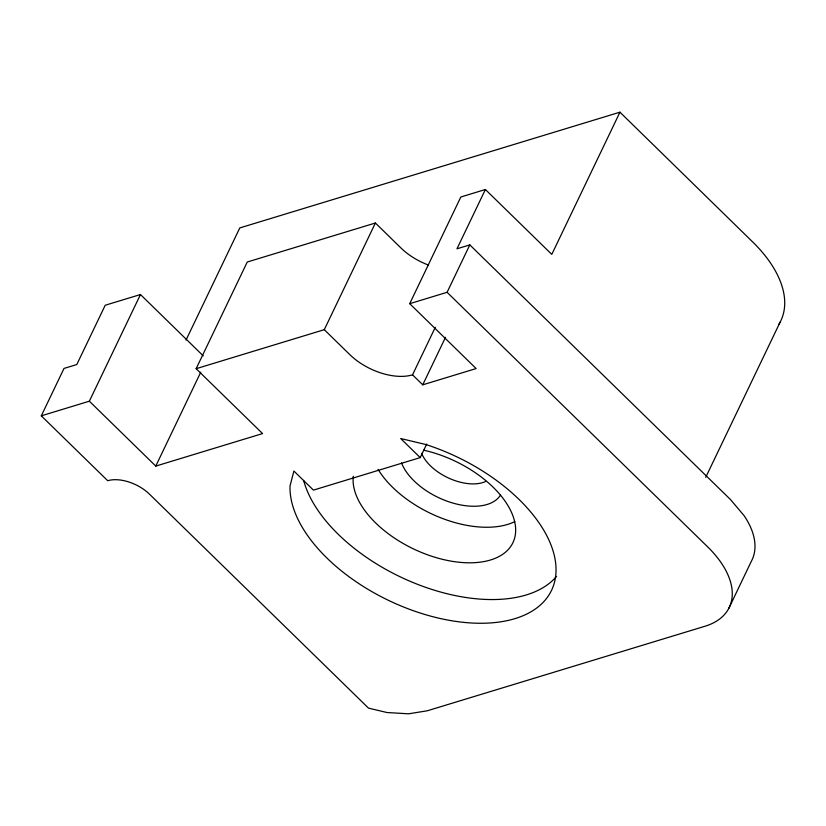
<?xml version="1.0" encoding="UTF-8"?>
<svg xmlns="http://www.w3.org/2000/svg" width="826" height="826" viewBox="0 0 826 826"><rect width="100%" height="100%" fill="white"/><g stroke="black" fill="none" stroke-linecap="round" stroke-linejoin="round"><path stroke-width="1.24" d="M41.3 415.829L89.353 401.199L155.773 466.091L262.565 433.578L196.144 368.695L324.288 329.677L349.832 354.643A47.505 26.494 25.6 0 0 412.525 374.839L422.747 384.823L476.137 368.561L409.717 303.679L447.093 292.301L707.675 546.874A95 52.988 25.6 0 1 704.908 626.273L427.259 710.794L408.591 713.809L387.012 712.528L368.489 708.119L149.516 494.185A31.667 17.666 25.6 0 0 107.721 480.722L41.3 415.829L64.015 368.417L76.787 364.555L105.212 305.248L140.461 294.531L203.196 355.82M89.353 401.199L140.461 294.531M186.036 340.054L239.788 227.924L619.954 112.191L752.631 241.904A123.642 69.002 25.6 0 1 778.949 324.236M196.144 368.695L247.253 262.018L375.396 223.01L400.94 247.976A47.505 26.494 25.6 0 0 428.539 265.094M155.773 466.091L200.77 372.175M324.288 329.677L375.396 223.01M409.717 303.679L460.825 197.001L485.389 189.505L551.789 254.377L619.954 112.191M485.389 189.505L456.964 248.812L469.808 244.888L730.39 499.462L744.071 515.63A95 52.988 25.6 0 1 751.443 561.091L728.738 608.504M447.093 292.301L469.808 244.888M412.525 374.839L435.302 327.303M422.747 384.823L445.524 337.287M420.217 457.604L400.693 438.534L425.958 444.553A142.506 79.482 25.6 0 1 556.012 571.613A142.506 79.482 25.6 0 1 420.093 612.995A142.506 79.482 25.6 0 1 290.029 485.925L293.901 471.047L313.426 490.117L420.217 457.604L426.701 444.068M705.734 477.314L780.116 322.15M556.538 576.403A142.506 79.482 25.6 0 1 419.649 585.149A142.506 79.482 25.6 0 1 303.627 480.443M423.676 450.191A87.081 48.569 25.6 0 1 515.507 526.761A87.081 48.569 25.6 0 1 433.949 556.961A87.081 48.569 25.6 0 1 353.311 476.241M514.804 521.619A87.081 48.569 25.6 0 1 378.071 469.344M500.504 495.084A55.414 30.913 25.6 0 1 450.067 502.198A55.414 30.913 25.6 0 1 401.539 462.932M485.905 481.341A39.586 22.075 25.6 0 1 449.871 478.626A39.586 22.075 25.6 0 1 421.621 453.34"/></g></svg>
